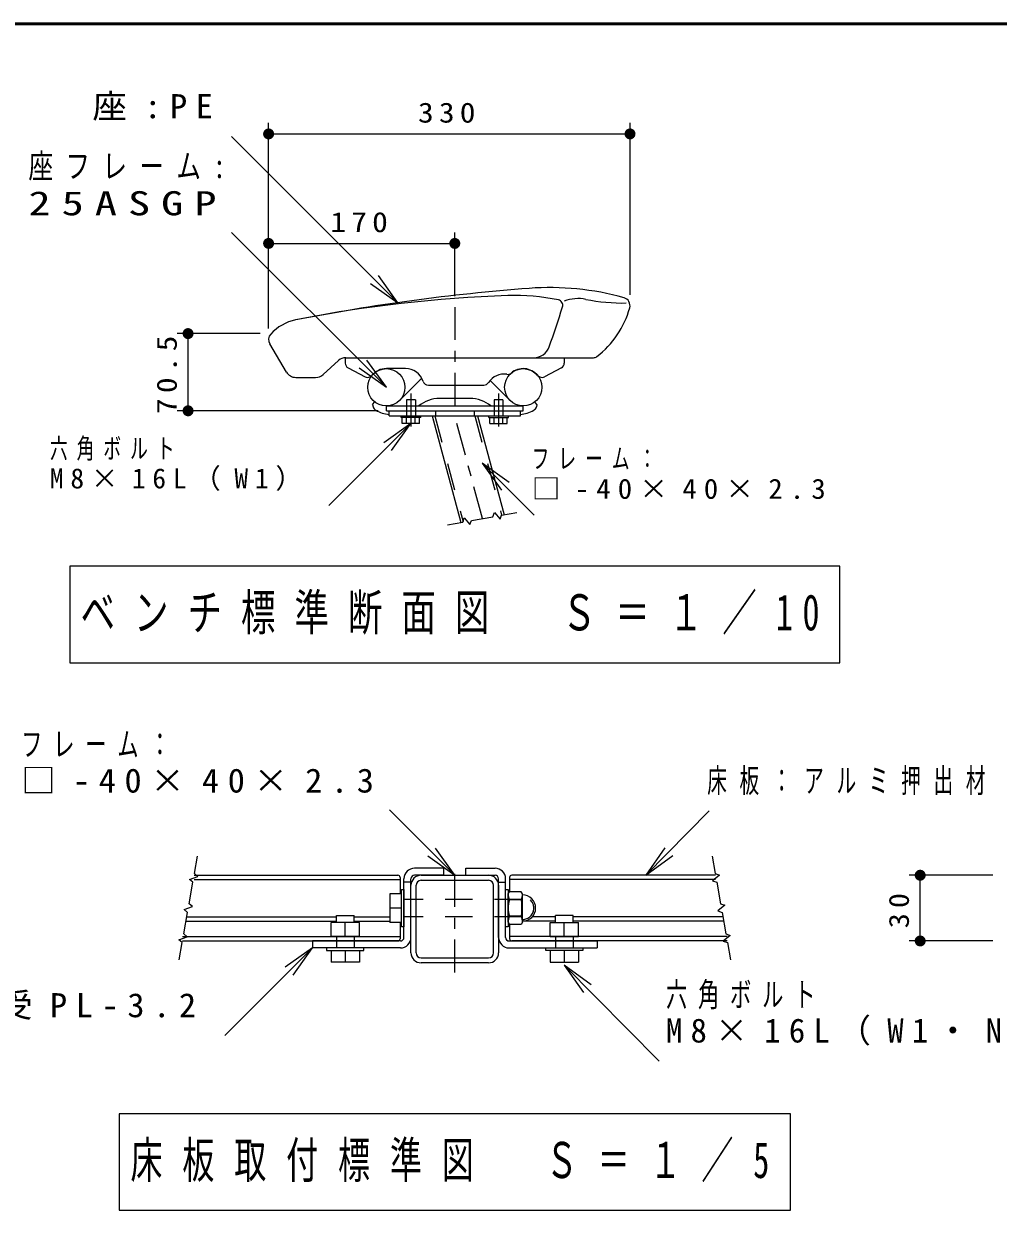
# Model space of a CAD drawing. Units: millimetres on the paper, with parts at other scales. Extents: x -385 to 0, y -12 to 267.
# Drawn here: x -134.3 to -45.3, y 158.7 to 267 of the extents above; entities that cross this region are included whole.
import ezdxf

# ---------------------------------------------------------------- set-up
doc = ezdxf.new("R2010")
doc.units = ezdxf.units.MM
doc.linetypes.add('USER1', pattern=[4.5, 2.5, -2])
doc.linetypes.add('USER2', pattern=[6, 3, -1, 1, -1])
doc.layers.add('LY_1', color=7, linetype='Continuous', lineweight=25)
doc.layers.add('LY_2', color=7, linetype='Continuous', lineweight=13)
doc.styles.add('ＭＳ ゴシック', font='')
doc.styles.get('ＭＳ ゴシック').set_extended_font_data('MS Gothic')

# ---------------------------------------------------------------- blocks, each defined once
blk = doc.blocks.new('open_arrow')
at = {"color": 0, "linetype": 'Continuous', "lineweight": -2}
blk.add_lwpolyline([(7.5, 1.25), (0, 0), (7.5, -1.25)], dxfattribs=at)
blk = doc.blocks.new('filled_dot')
at = {"color": 0, "linetype": 'Continuous', "lineweight": -2, "const_width": 1.25}
blk.add_lwpolyline([(-0.625, 0, 1), (0.625, 0, 1)], format="xyb", close=True, dxfattribs=at)

msp = doc.modelspace()

# ---------------------------------------------------------------- linework, layer by layer
at = {"layer": 'LY_1', "lineweight": 13}
for p, q in [((-111.918, 239.158), (-111.918, 257.94)), ((-78.918, 242.258), (-78.918, 257.94)), ((-111.918, 256.94), (-78.918, 256.94)), ((-100.124, 241.529), (-115.301, 256.706)), ((-101.168, 233.808), (-115.301, 247.941)), ((-94.918, 242.125), (-94.918, 247.94)), ((-111.918, 246.94), (-94.918, 246.94)), ((-112.681, 238.708), (-120.269, 238.708)), ((-119.269, 231.658), (-119.269, 238.708)), ((-101.918, 231.658), (-120.269, 231.658)), ((-98.918, 230.498), (-106.418, 222.997)), ((-92.418, 226.888), (-87.667, 222.138)), ((-130.068, 217.46), (-130.068, 208.66)), ((-59.768, 217.46), (-130.068, 217.46)), ((-59.768, 208.66), (-59.768, 217.46)), ((-130.068, 208.66), (-59.768, 208.66)), ((-94.918, 189.253), (-100.886, 195.221)), ((-77.473, 189.253), (-71.704, 195.135)), ((-45.798, 189.253), (-53.427, 189.253)), ((-52.427, 183.253), (-52.427, 189.253)), ((-45.798, 183.253), (-53.427, 183.253)), ((-107.918, 182.613), (-115.913, 174.617)), ((-84.918, 181.033), (-76.25, 172.285)), ((-125.568, 167.463), (-125.568, 158.663)), ((-64.268, 167.463), (-125.568, 167.463)), ((-64.268, 158.663), (-64.268, 167.463)), ((-125.568, 158.663), (-64.268, 158.663))]:
    msp.add_line(p, q, dxfattribs=at)
at = {"layer": 'LY_1', "linetype": 'USER2', "lineweight": 13}
for p, q in [((-94.918, 241.125), (-94.918, 231.208)), ((-92.402, 221.819), (-94.918, 231.208)), ((-94.918, 180.373), (-94.918, 189.893))]:
    msp.add_line(p, q, dxfattribs=at)
at = {"layer": 'LY_1', "color": 4}
for p, q in [((-110.295, 235.2), (-111.814, 237.777)), ((-106.95, 234.967), (-105.535, 236.249)), ((-104.918, 236.508), (-104.918, 236.012)), ((-104.864, 236.508), (-82.25, 236.508)), ((-84.918, 236.508), (-84.918, 236.012)), ((-104.648, 235.568), (-103.095, 234.764)), ((-99.418, 235.508), (-101.168, 235.508)), ((-85.188, 235.568), (-86.741, 234.764)), ((-109.433, 234.708), (-107.621, 234.708)), ((-97.332, 234.008), (-92.262, 234.008)), ((-100.918, 231.208), (-100.918, 231.658)), ((-100.918, 231.658), (-88.918, 231.658)), ((-100.918, 231.208), (-88.918, 231.208)), ((-96.988, 231.208), (-94.379, 221.471)), ((-92.847, 231.208), (-90.425, 222.168)), ((-88.918, 231.208), (-88.918, 231.658))]:
    msp.add_line(p, q, dxfattribs=at)
at = {"layer": 'LY_1'}
for p, q in [((-99.966, 232.606), (-98.076, 234.495)), ((-89.87, 232.606), (-91.694, 234.431)), ((-102.418, 232.221), (-102.22, 232.473)), ((-102.418, 232.221), (-102.369, 232.026)), ((-101.168, 231.658), (-101.168, 232.108)), ((-101.168, 232.108), (-88.668, 232.108)), ((-93.528, 232.788), (-96.307, 232.788)), ((-88.668, 231.658), (-88.668, 232.108)), ((-87.418, 232.221), (-87.616, 232.473)), ((-87.418, 232.221), (-87.467, 232.026)), ((-101.168, 231.658), (-88.668, 231.658)), ((-95.918, 189.893), (-98.598, 189.893)), ((-95.918, 189.253), (-95.918, 189.893)), ((-93.918, 189.253), (-93.918, 189.893)), ((-93.918, 189.893), (-91.238, 189.893)), ((-99.558, 183.573), (-99.558, 188.933)), ((-98.918, 188.613), (-99.558, 188.613)), ((-98.918, 183.573), (-98.918, 188.933)), ((-95.918, 189.253), (-98.598, 189.253)), ((-93.918, 189.253), (-91.238, 189.253)), ((-90.918, 183.573), (-90.918, 188.933)), ((-90.918, 188.613), (-90.278, 188.613)), ((-90.278, 183.573), (-90.278, 188.933)), ((-100.858, 187.553), (-100.858, 184.953)), ((-99.798, 187.553), (-100.858, 187.553)), ((-99.798, 184.553), (-99.798, 187.953)), ((-99.798, 187.953), (-99.558, 187.953)), ((-99.558, 187.953), (-99.558, 184.553)), ((-90.278, 184.553), (-90.278, 187.953)), ((-90.278, 187.953), (-90.038, 187.953)), ((-90.038, 187.953), (-90.038, 184.553)), ((-90.038, 187.552), (-89.922, 187.753)), ((-90.038, 184.954), (-90.038, 187.552)), ((-88.854, 187.753), (-89.922, 187.753)), ((-88.738, 187.552), (-88.854, 187.753)), ((-88.738, 184.954), (-88.738, 187.552)), ((-88.854, 187.003), (-89.922, 187.003)), ((-105.718, 184.953), (-105.718, 185.573)), ((-105.718, 185.573), (-104.118, 185.573)), ((-104.118, 184.953), (-104.118, 185.573)), ((-99.798, 186.253), (-100.858, 186.253)), ((-88.854, 185.503), (-89.922, 185.503)), ((-85.718, 184.953), (-85.718, 185.573)), ((-84.118, 185.573), (-85.718, 185.573)), ((-84.118, 184.953), (-84.118, 185.573)), ((-103.618, 184.953), (-106.218, 184.953)), ((-106.218, 183.653), (-106.218, 184.953)), ((-104.918, 183.653), (-104.918, 184.953)), ((-103.618, 183.653), (-103.618, 184.953)), ((-99.798, 184.953), (-100.858, 184.953)), ((-99.558, 184.553), (-99.798, 184.553)), ((-90.038, 184.553), (-90.278, 184.553)), ((-90.038, 184.954), (-89.922, 184.753)), ((-88.854, 184.753), (-89.922, 184.753)), ((-88.738, 184.954), (-88.854, 184.753)), ((-86.218, 184.953), (-83.618, 184.953)), ((-86.218, 183.653), (-86.218, 184.953)), ((-84.918, 183.653), (-84.918, 184.953)), ((-83.618, 183.653), (-83.618, 184.953)), ((-99.878, 183.253), (-107.918, 183.253)), ((-107.918, 183.253), (-107.918, 182.613)), ((-103.618, 183.653), (-106.218, 183.653)), ((-89.958, 183.253), (-81.918, 183.253)), ((-86.218, 183.653), (-83.618, 183.653)), ((-81.918, 183.253), (-81.918, 182.613)), ((-99.878, 182.613), (-107.918, 182.613)), ((-103.218, 182.613), (-106.618, 182.613)), ((-106.618, 182.613), (-106.618, 182.373)), ((-106.618, 182.373), (-103.218, 182.373)), ((-106.218, 182.373), (-106.218, 181.313)), ((-104.918, 182.373), (-104.918, 181.313)), ((-103.618, 182.373), (-103.618, 181.313)), ((-103.218, 182.373), (-103.218, 182.613)), ((-89.958, 182.613), (-81.918, 182.613)), ((-86.618, 182.613), (-83.218, 182.613)), ((-86.618, 182.373), (-86.618, 182.613)), ((-83.218, 182.373), (-86.618, 182.373)), ((-86.218, 182.373), (-86.218, 181.313)), ((-84.918, 182.373), (-84.918, 181.313)), ((-83.618, 182.373), (-83.618, 181.313)), ((-83.218, 182.613), (-83.218, 182.373)), ((-103.618, 181.313), (-106.218, 181.313)), ((-86.218, 181.313), (-83.618, 181.313))]:
    msp.add_line(p, q, dxfattribs=at)
at = {"layer": 'LY_1', "color": 4, "linetype": 'USER2', "lineweight": 13}
for p, q in [((-98.918, 233.236), (-98.918, 230.164)), ((-90.918, 233.236), (-90.918, 230.164))]:
    msp.add_line(p, q, dxfattribs=at)
at = {"layer": 'LY_1', "color": 4, "linetype": 'USER1', "lineweight": 13}
for p, q in [((-98.518, 232.648), (-99.318, 232.648)), ((-99.318, 232.648), (-99.318, 231.208)), ((-98.518, 232.648), (-98.518, 231.208)), ((-90.518, 232.648), (-91.318, 232.648)), ((-91.318, 232.648), (-91.318, 231.208)), ((-90.518, 232.648), (-90.518, 231.208))]:
    msp.add_line(p, q, dxfattribs=at)
at = {"layer": 'LY_1', "color": 4, "lineweight": 13}
for p, q in [((-99.818, 231.048), (-99.818, 231.208)), ((-98.018, 231.048), (-99.818, 231.048)), ((-99.708, 230.498), (-99.708, 231.048)), ((-99.313, 230.498), (-99.313, 231.048)), ((-98.523, 230.498), (-98.523, 231.048)), ((-98.128, 230.498), (-98.128, 231.048)), ((-98.018, 231.048), (-98.018, 231.208)), ((-91.818, 231.048), (-91.818, 231.208)), ((-91.818, 231.048), (-90.018, 231.048)), ((-91.708, 230.498), (-91.708, 231.048)), ((-91.313, 230.498), (-91.313, 231.048)), ((-90.523, 230.498), (-90.523, 231.048)), ((-90.128, 230.498), (-90.128, 231.048)), ((-90.018, 231.048), (-90.018, 231.208)), ((-98.128, 230.498), (-99.708, 230.498)), ((-91.708, 230.498), (-90.128, 230.498))]:
    msp.add_line(p, q, dxfattribs=at)
at = {"layer": 'LY_1', "linetype": 'USER1', "lineweight": 13}
for p, q in [((-96.75, 231.208), (-94.152, 221.511)), ((-96.688, 231.658), (-96.688, 231.208)), ((-93.148, 231.658), (-93.148, 231.208)), ((-93.085, 231.208), (-90.652, 222.128)), ((-88.798, 187.053), (-99.558, 187.053)), ((-88.798, 185.453), (-88.798, 187.053)), ((-88.798, 185.453), (-99.558, 185.453)), ((-105.718, 183.653), (-105.718, 182.613)), ((-104.118, 183.653), (-104.118, 182.613)), ((-85.718, 183.653), (-85.718, 182.613)), ((-84.118, 183.653), (-84.118, 182.613))]:
    msp.add_line(p, q, dxfattribs=at)
at = {"layer": 'LY_1', "color": 2}
for p, q in [((-118.723, 189.253), (-100.118, 189.253)), ((-71.113, 189.253), (-89.718, 189.253)), ((-119.781, 183.253), (-100.118, 183.253)), ((-70.055, 183.253), (-89.718, 183.253))]:
    msp.add_line(p, q, dxfattribs=at)
at = {"layer": 'LY_1', "color": 2, "lineweight": 13}
for p, q in [((-118.723, 188.853), (-99.918, 188.853)), ((-99.918, 189.053), (-99.918, 187.553)), ((-89.918, 189.053), (-89.918, 187.753)), ((-71.113, 188.853), (-89.918, 188.853)), ((-119.393, 185.453), (-105.718, 185.453)), ((-104.118, 185.453), (-100.858, 185.453)), ((-85.718, 185.453), (-87.798, 185.453)), ((-70.442, 185.453), (-84.118, 185.453)), ((-119.463, 185.053), (-105.718, 185.053)), ((-104.118, 185.053), (-100.858, 185.053)), ((-99.918, 184.953), (-99.918, 183.453)), ((-89.918, 184.753), (-89.918, 183.453)), ((-85.718, 185.053), (-88.738, 185.053)), ((-70.372, 185.053), (-84.118, 185.053)), ((-119.781, 183.653), (-99.918, 183.653)), ((-70.055, 183.653), (-89.918, 183.653))]:
    msp.add_line(p, q, dxfattribs=at)
at = {"layer": 'LY_1', "color": 3}
for p, q in [((-97.998, 189.253), (-91.838, 189.253)), ((-97.998, 188.793), (-91.838, 188.793)), ((-98.918, 182.173), (-98.918, 188.333)), ((-98.458, 182.173), (-98.458, 188.333)), ((-91.378, 182.173), (-91.378, 188.333)), ((-90.918, 188.333), (-90.918, 182.173)), ((-97.998, 181.713), (-91.838, 181.713)), ((-91.838, 181.253), (-97.998, 181.253))]:
    msp.add_line(p, q, dxfattribs=at)
at = {"layer": 'LY_1'}
for points in [[(-95.578, 221.26), (-94.188, 221.505), (-94.051, 221.88), (-93.537, 221.268), (-93.4, 221.643), (-91.431, 221.991), (-91.294, 222.367), (-90.78, 221.754), (-90.643, 222.13), (-89.253, 222.375)], [(-120.085, 181.525), (-119.807, 183.102), (-120.114, 183.359), (-119.362, 183.632), (-119.669, 183.89), (-119.321, 185.859), (-119.628, 186.116), (-118.876, 186.39), (-119.182, 186.647), (-118.835, 188.617), (-119.141, 188.874), (-118.39, 189.147), (-118.696, 189.404), (-118.418, 190.981)], [(-71.417, 190.981), (-71.139, 189.404), (-70.763, 189.268), (-71.376, 188.753), (-71, 188.617), (-70.653, 186.647), (-70.277, 186.51), (-70.89, 185.996), (-70.514, 185.859), (-70.167, 183.89), (-69.791, 183.753), (-70.404, 183.239), (-70.028, 183.102), (-69.75, 181.525)]]:
    msp.add_lwpolyline(points, dxfattribs=at)
for centre in [(-101.168, 233.808), (-88.668, 233.808)]:
    msp.add_circle(centre, 1.7, dxfattribs=at)
at = {"layer": 'LY_1', "color": 32}
for centre in [(-101.168, 233.808), (-88.668, 233.808)]:
    msp.add_circle(centre, 1.7, dxfattribs=at)
at = {"layer": 'LY_1', "color": 4}
for centre, radius, start, end in [((-74.267, 59.975), 183.387, 94.3365, 101.05761), ((-86.232, 217.766), 25.142, 74.38729, 94.3365), ((-85.919, 120.604), 121.648, 91.96378, 101.15142), ((-89.423, 222.781), 19.411, 78.22671, 91.96378), ((-85.564, 241.294), 0.5, 343.01808, 78.22672), ((-83.643, 238.317), 3.587, 78.7048, 111.03332), ((-79.566, 258.726), 17.226, 258.70479, 270.98936), ((-79.668, 241.258), 0.75, 344.09115, 74.38729), ((-161.929, 264.615), 80.346, 340.27838, 343.01808), ((-87.231, 243.414), 8.615, 307.87192, 344.09115), ((-108.646, 235.895), 4.138, 101.15142, 138.09672), ((-111.168, 238.158), 0.75, 138.09672, 210.5201), ((-87.707, 238.008), 1.5, 270, 340.27838), ((-104.864, 235.508), 1, 90, 132.18444), ((-82.25, 237.008), 0.5, 270, 307.87192), ((-109.433, 235.708), 1, 210.5201, 270), ((-104.418, 236.012), 0.5, 180, 242.62388), ((-101.168, 233.808), 1.7, 90.00006, 140.47887), ((-99.418, 233.808), 1.7, 18.553, 90.00005), ((-90.093, 235.484), 0.5, 261.51171, 310.37904), ((-88.668, 233.808), 1.7, 39.52114, 130.37918), ((-85.418, 236.012), 0.5, 297.37612, 0), ((-107.621, 235.708), 1, 270, 312.18444), ((-102.865, 235.208), 0.5, 242.62388, 320.47886), ((-97.332, 234.508), 0.5, 198.55272, 270), ((-92.262, 234.508), 0.5, 270, 326.94406), ((-90.418, 233.308), 1.7, 81.51153, 146.94426), ((-86.971, 235.208), 0.5, 219.52113, 297.37612)]:
    msp.add_arc(centre, radius, start, end, dxfattribs=at)
at = {"layer": 'LY_1'}
for centre, radius, start, end in [((-97.369, 233.788), 1, 123.69821, 135.00003), ((-101.884, 232.147), 0.5, 194.03618, 241.68465), ((-96.307, 229.788), 3, 90.00002, 129.3457), ((-93.528, 229.788), 3, 50.6543, 90.00002), ((-87.952, 232.147), 0.5, 298.31531, 345.96377), ((-100.461, 234.788), 3.5, 241.68463, 262.49888), ((-89.375, 234.788), 3.5, 277.50162, 298.31532), ((-98.598, 188.933), 0.96, 90, 180), ((-91.238, 188.933), 0.96, 0, 90), ((-98.598, 188.933), 0.32, 90, 180), ((-91.238, 188.933), 0.32, 0, 90), ((-88.681, 187.552), 1.357, 180, 203.86351), ((-90.095, 187.552), 1.357, 336.13561, 0.00002), ((-88.738, 186.253), 1.2, 270.00001, 90), ((-87.556, 186.253), 2.482, 162.41248, 197.58757), ((-91.22, 186.253), 2.482, 342.41244, 17.58754), ((-88.681, 184.954), 1.357, 156.13559, 180), ((-90.095, 184.954), 1.357, 0.00002, 23.86442), ((-99.878, 183.573), 0.96, 270, 0), ((-99.878, 183.573), 0.32, 270, 0), ((-89.958, 183.573), 0.96, 180, 270), ((-89.958, 183.573), 0.32, 180, 270)]:
    msp.add_arc(centre, radius, start, end, dxfattribs=at)
at = {"layer": 'LY_1', "color": 2, "lineweight": 13}
for centre, start, end in [((-100.118, 189.053), 0, 90), ((-89.718, 189.053), 90, 180), ((-100.118, 183.453), 270, 0), ((-89.718, 183.453), 180, 270)]:
    msp.add_arc(centre, 0.2, start, end, dxfattribs=at)
at = {"layer": 'LY_1', "color": 3}
for centre, radius, start, end in [((-97.998, 188.333), 0.92, 90, 180), ((-97.998, 188.333), 0.46, 90, 180), ((-91.838, 188.333), 0.92, 0, 90), ((-91.838, 188.333), 0.46, 0, 90), ((-97.998, 182.173), 0.92, 180, 270), ((-97.998, 182.173), 0.46, 180, 270), ((-91.838, 182.173), 0.46, 270, 0), ((-91.838, 182.173), 0.92, 270, 0)]:
    msp.add_arc(centre, radius, start, end, dxfattribs=at)
at = {"layer": 'LY_1', "linetype": 'USER1', "lineweight": 13}
msp.add_arc((-88.738, 186.253), 1.04, 270.00001, 90, dxfattribs=at)
at = {"layer": 'LY_2', "lineweight": 50}
msp.add_line((0, 267), (-385, 267), dxfattribs=at)

# ---------------------------------------------------------------- block references
at = {"layer": 'LY_1', "lineweight": 13, "xscale": 0.4, "yscale": 0.4}
for p in [(-111.918, 256.94), (-111.918, 246.94)]:
    msp.add_blockref('filled_dot', p, dxfattribs=at)
for name, p, rotation in [('filled_dot', (-78.918, 256.94), 180), ('filled_dot', (-94.918, 246.94), 180), ('open_arrow', (-100.124, 241.529), 135), ('filled_dot', (-119.269, 238.708), 270), ('open_arrow', (-101.168, 233.808), 135), ('filled_dot', (-119.269, 231.658), 90), ('open_arrow', (-98.918, 230.498), 225), ('open_arrow', (-92.418, 226.888), 315), ('open_arrow', (-94.918, 189.253), 135), ('open_arrow', (-77.473, 189.253), 45.6), ('filled_dot', (-52.427, 189.253), 270), ('filled_dot', (-52.427, 183.253), 90), ('open_arrow', (-107.918, 182.613), 225), ('open_arrow', (-84.918, 181.033), 314.7)]:
    msp.add_blockref(name, p, dxfattribs=dict(at, rotation=rotation))

# ---------------------------------------------------------------- texts
at = {"layer": 'LY_1', "style": 'ＭＳ ゴシック'}
for s, insert, char_height, attachment_point in [('\\T1.5;\\W1.05;座:PE', (-128.003, 259.356), 2.199, 4), ('\\T1.33;\\W1.15;330', (-95.418, 257.94), 1.833, 8), ('\\T1.5;\\W0.75;座フレーム:', (-133.842, 253.891), 2.199, 4), ('\\T1.5;\\W1.35;25ASGP', (-133.842, 250.591), 2.199, 4), ('\\T1.33;\\W1.15;170', (-103.418, 247.94), 1.833, 8), ('\\T1.5;\\W0.65;六角ボルト', (-131.881, 228.122), 1.833, 4), ('\\T1.5;\\W0.65;フレーム：', (-87.902, 227.263), 1.833, 4), ('\\T1.5;M8×16L（W1）', (-131.881, 225.372), 1.833, 4), ('\\T1.5;\\W1.05;□-40×40×2.3', (-87.902, 224.513), 1.833, 4), ('\\T1.55;\\W0.7;ベンチ標準断面図\u3000Ｓ＝１／10', (-94.918, 213.06), 3.299, 5), ('\\T1.5;\\W0.65;フレーム：', (-134.512, 201.171), 2.199, 4), ('\\T1.5;\\W1.05;□-40×40×2.3', (-134.512, 197.871), 2.199, 4), ('\\T1.64;\\W0.6;床板：アルミ押出材', (-71.875, 197.785), 2.199, 4), ('\\T1.5;\\W1.05;床受PL-3.2', (-141.333, 177.267), 2.199, 4), ('\\T1.5;\\W0.65;六角ボルト', (-75.639, 178.235), 2.199, 4), ('\\T1.5;M8×16L（W1・N1）', (-75.639, 174.935), 2.199, 4), ('\\T1.62;\\W0.65;床板取付標準図\u3000Ｓ＝１／5', (-94.918, 163.063), 3.299, 5)]:
    msp.add_mtext(s, dxfattribs=dict(at, insert=insert, char_height=char_height, attachment_point=attachment_point))
at = {"layer": 'LY_1', "char_height": 1.833, "attachment_point": 8, "rotation": 90, "style": 'ＭＳ ゴシック'}
for s, insert in [('\\T1.33;\\W1.15;70.5', (-120.269, 235.183)), ('\\T1.34;\\W1.1;30', (-53.427, 186.253))]:
    msp.add_mtext(s, dxfattribs=dict(at, insert=insert))

doc.saveas('drawing.dxf')
